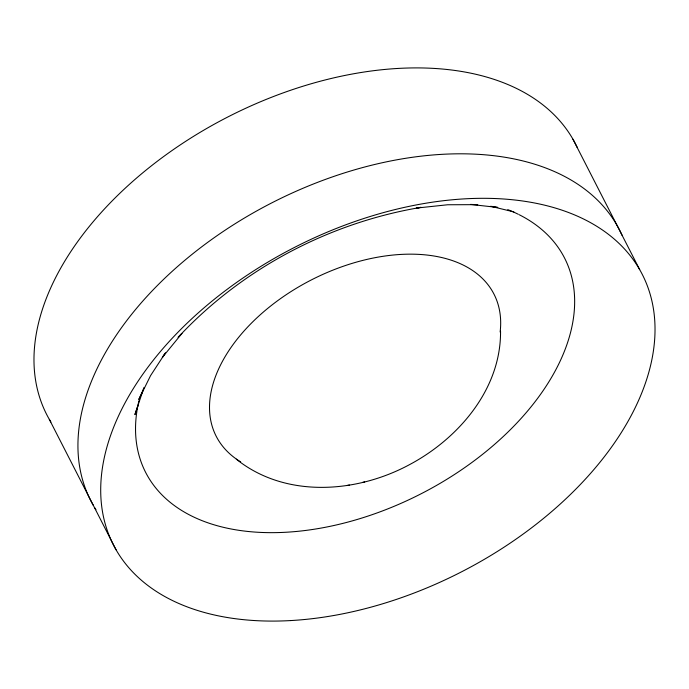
<?xml version="1.0" encoding="UTF-8"?>
<svg xmlns="http://www.w3.org/2000/svg" width="689" height="689" viewBox="0 0 689 689"><rect width="100%" height="100%" fill="white"/><g stroke="black" fill="none" stroke-linecap="round" stroke-linejoin="round"><path stroke-width="1.03" d="M500.55 331.194C501.049 388.975 458.771 438.264 410.033 464.369C357.048 493.169 285.591 498.629 236.31 459.167M144.001 387.425L134.915 414.597L137.946 405.571M143.166 389.862L138.79 399.499L150.581 375.608L165.481 352.777M164.99 353.474L162.346 357.41L181.922 333.476L178.098 337.352C241.83 268.805 328.954 222.831 421.143 207.337L416.294 208.095L447.695 204.762L477.761 204.65L470.561 204.426L497.802 207.449L491.705 206.373M346.86 485.556L349.418 485.047M362.741 482.343L364.653 481.964M490.68 206.261L513.83 211.893M572.955 139.238L639.685 269.64M49.315 419.36L116.045 549.762M95.96 509.705A297.011 182.447 -27.1 0 1 94.858 507.939M93.273 505.261A297.011 182.447 -27.1 0 1 272.405 202.557A297.011 182.447 -27.1 0 1 622.089 235.319M240.668 461.88A156.015 95.84 -27.1 0 1 313.461 278.856A156.015 95.84 -27.1 0 1 500.136 332.012M519.144 214.692A235.285 144.526 -27.1 0 1 414.778 496.941A235.285 144.526 -27.1 0 1 138.937 400.714M507.784 209.628A235.285 144.526 -27.1 0 1 518.24 214.245M50.9 422.038A297.011 182.447 -27.1 0 1 224.7 118.594A297.011 182.447 -27.1 0 1 577.27 147.524M290.612 620.574A297.011 182.447 -27.1 0 0 649.314 291.499A297.011 182.447 -27.1 0 0 193.669 317.018A297.011 182.447 -27.1 0 0 290.612 620.574"/></g></svg>
